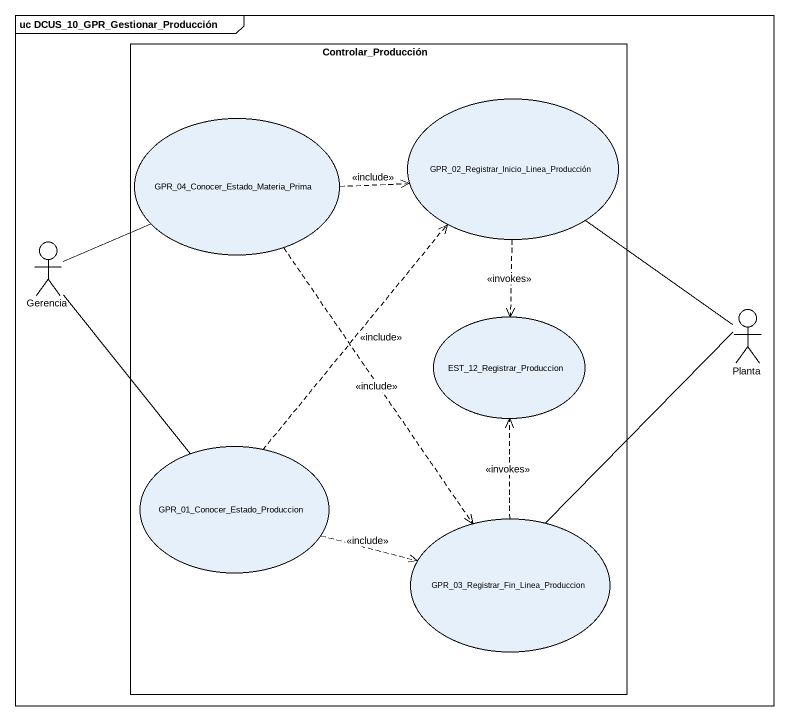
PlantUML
@startuml
mainframe uc DCUS_10_GPR_Gestionar_Producción
rectangle Controlar_Producción {
  usecase "GPR_02_Registrar_Inicio_Linea_Producción" as GPR_02_Registrar_Inicio
  usecase "GPR_04_Conocer_Estado_Materia_Prima" as GPR_04_Conocer_Estado
  usecase EST_12_Registrar_Produccion
  usecase "GPR_01_Conocer_Estado_Produccion" as GPR_01_Conocer_Estado
  usecase "GPR_03_Registrar_Fin_Linea_Produccion" as GPR_03_Registrar_Fin_Linea
}
actor Gerencia
actor Planta
GPR_02_Registrar_Inicio ..> EST_12_Registrar_Produccion : <<invokes>>
GPR_04_Conocer_Estado .right.> GPR_02_Registrar_Inicio : <<include>>
GPR_04_Conocer_Estado ..> GPR_03_Registrar_Fin_Linea : <<include>>
Gerencia -right- GPR_04_Conocer_Estado
Gerencia -- GPR_01_Conocer_Estado
Planta -up- GPR_02_Registrar_Inicio
Planta -- GPR_03_Registrar_Fin_Linea
GPR_01_Conocer_Estado .up.> GPR_02_Registrar_Inicio : <<include>>
GPR_01_Conocer_Estado .right.> GPR_03_Registrar_Fin_Linea : <<include>>
GPR_03_Registrar_Fin_Linea .up.> EST_12_Registrar_Produccion : <<invokes>>
@enduml
